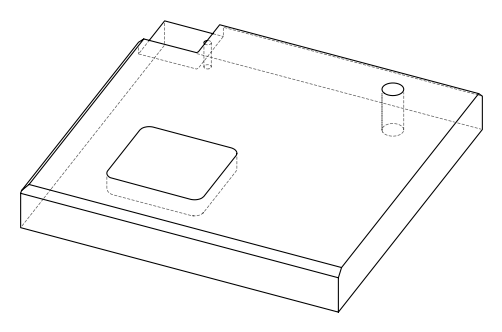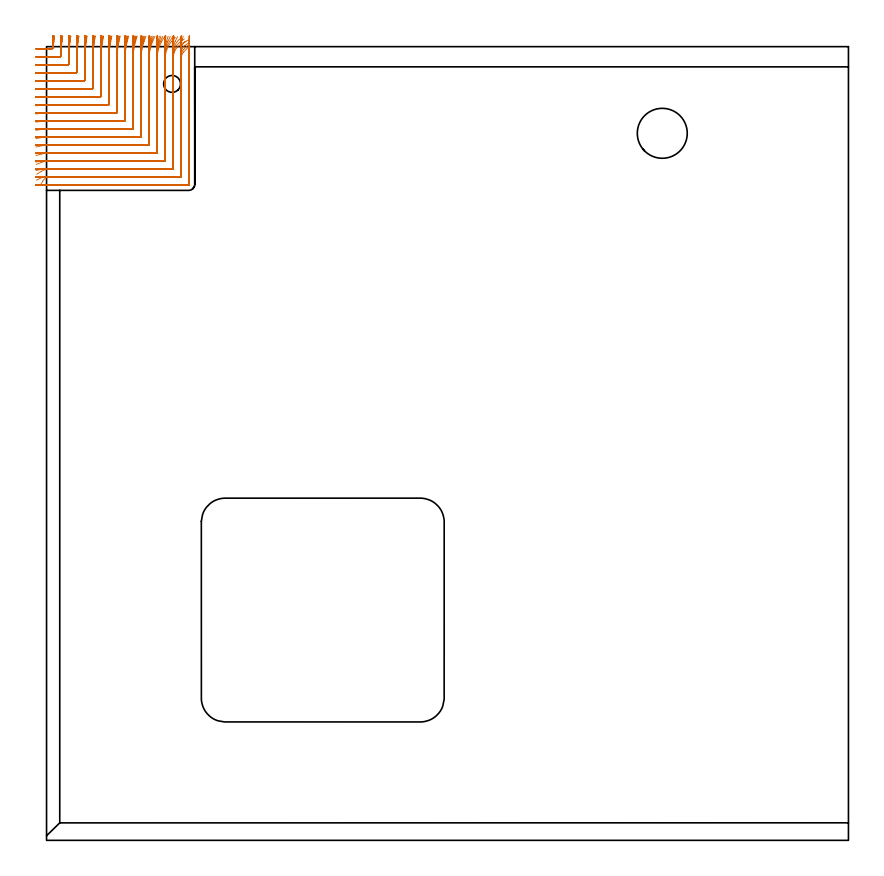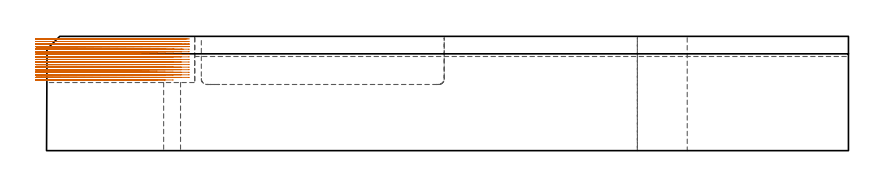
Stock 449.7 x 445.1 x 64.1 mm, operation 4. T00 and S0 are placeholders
(PLAN: 8 operations, 5 tool changes, 114.8 min)
(1 AREA_MILL | FG_CHAMFER_SURFACE | UGT0205_001 | 14.51 min | 21597 mm3)
(2 AREA_MILL_1 | FG_CHAMFER_SURFACE_1 | UGT0205_001 | 12.01 min | 23787 mm3)
(3 AREA_MILL_2 | FG_CHAMFER_SURFACE_2 | UGT0205_001 | 8.81 min | 9887 mm3)
(4 MILL_CORNER_NOTCH_RECTANGULAR | CORNER_NOTCH_RECTANGULAR | NXT0201_008 | Follow Part, ap 1.5, ae 75% | 67.82 min | 172929 mm3)
(5 MILL_RECTANGULAR_POCKET | POCKET_RECTANGULAR_STRAIGHT | NXT0201_007 | Follow Part, ap 6.25, ae 75% | 11.2 min | 456216 mm3)
(6 SPOT_DRILL | STEP1HOLE | NXT0321_9005460120000 | 0.03 min | 4 mm3)
(7 DRILL_THROUGH_HOLE_INTO_CENTER | STEP1HOLE | NXT0301_066 | 0.18 min | 2724 mm3)
(8 INDEXABLE_INSERT_DRILL_THROUGH_HOLE_FROM_SOLID | STEP1HOLE_1 | NXT0302_027 | 0.27 min | 39421 mm3)
(TOOL UGT0205_001 | Chamfer Mill 20 x 3 x 45 deg. | D20 FL50 Z2)
(TOOL NXT0201_008 | ENDMILL 6mm [2P460-0600-NA 1630] | D6 FL26 Z6)
(TOOL NXT0201_007 | ENDMILL 25mm [R216.25-25050GCK54P 1620] | D25 R3 FL54 Z5)
(TOOL NXT0321_9005460120000 | NC Spot Drill, 142deg, 12mm, Carbide, Uncoated | D12 PA142 FL30 Z2)
(TOOL NXT0301_066 | Carbide Drill 9.5mm [860.1-0950-029A1-MM 2214] | D9.5 PA140 FL47 Z2)
(TOOL NXT0302_027 | Index. Insert Drill 28mm [880-D2800L32-05] | D28 PA176 FL140 Z2)
(OP 4 MILL_CORNER_NOTCH_RECTANGULAR, part 1 of 2)
G17 G21 G94 G90
T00 M6
G54
G17 G0 G90 X-5.994 Y443.662 S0 M3
G43 Z74.1 H1
Z62.661
G94 G1 X-3. Y443.85 F250.
G2 X1.79 Y444. R76.5 F500.
G1 X3.493
G3 X3.787 Y444.274 R0.3
G2 X4.152 Y448.1 R76.5
G1 X4.512 Y451.078 F250.
G0 Z74.1
X-5.993 Y439.141
Z62.661
G1 X-3. Y439.341
G2 X1.79 Y439.5 R72. F500.
G1 X7.81
G3 X8.105 Y439.792 R0.3
G2 X8.687 Y448.1 R72.
G1 X9.07 Y451.076 F250.
G0 Z74.1
X-5.992 Y434.617
Z62.661
G1 X-3. Y434.83
G2 X1.79 Y435. R67.5 F500.
G1 X12.305
G3 X12.6 Y435.295 R0.3
G1 Y438.924
G2 X13.227 Y448.1 R67.5
G1 X13.635 Y451.072 F250.
G0 Z74.1
X-5.991 Y430.09
Z62.661
G1 X-3. Y430.318
G2 X1.79 Y430.5 R63. F500.
G1 X16.805
G3 X17.1 Y430.796 R0.3
G1 Y438.924
G2 X17.772 Y448.1 R63.
G1 X18.209 Y451.068 F250.
G0 Z74.1
X-5.99 Y425.558
Z62.661
G1 X-3. Y425.804
G2 X1.79 Y426. R58.5 F500.
G1 X21.304
G3 X21.6 Y426.296 R0.3
G1 Y438.924
G2 X22.324 Y448.1 R58.5
G1 X22.795 Y451.063 F250.
G0 Z74.1
X-5.988 Y421.021
Z62.661
G1 X-3. Y421.287
G2 X1.79 Y421.5 R54. F500.
G1 X25.804
G3 X26.1 Y421.796 R0.3
G1 Y438.924
G2 X26.885 Y448.1 R54.
G1 X27.395 Y451.056 F250.
G0 Z74.1
X-5.986 Y416.477
Z62.661
G1 X-3. Y416.768
G2 X1.79 Y417. R49.5 F500.
G1 X30.304
G3 X30.6 Y417.296 R0.3
G1 Y438.924
G2 X31.458 Y448.1 R49.5
G1 X32.014 Y451.048 F250.
G0 Z74.1
X-5.983 Y411.925
Z62.661
G1 X-3. Y412.244
G2 X1.79 Y412.5 R45. F500.
G1 X34.804
G3 X35.1 Y412.796 R0.3
G1 Y438.924
G2 X36.046 Y448.1 R45.
G1 X36.657 Y451.037 F250.
G0 Z74.1
X-5.979 Y407.361
Z62.661
G1 X-3. Y407.716
G2 X1.79 Y408. R40.5 F500.
G1 X39.304
G3 X39.6 Y408.296 R0.3
G1 Y438.924
G2 X40.653 Y448.1 R40.5
G1 X41.333 Y451.022 F250.
G0 Z74.1
X-5.973 Y402.781
Z62.661
G1 X-3. Y403.18
G2 X1.79 Y403.5 R36. F500.
G1 X43.804
G3 X44.1 Y403.796 R0.3
G1 Y438.924
G2 X45.289 Y448.1 R36.
G1 X46.054 Y451.001 F250.
G0 Z74.1
X-5.965 Y398.178
Z62.661
G1 X-3. Y398.634
G2 X1.79 Y399. R31.5 F500.
G1 X48.303
G3 X48.6 Y399.297 R0.3
G1 Y438.924
G2 X49.966 Y448.1 R31.5
G1 X50.84 Y450.97 F250.
G0 Z74.1
X-5.952 Y393.54
Z62.661
G1 X-3. Y394.072
G2 X1.79 Y394.5 R27. F500.
G1 X52.803
G3 X53.1 Y394.797 R0.3
G1 Y438.924
G2 X54.707 Y448.1 R27.
G1 X55.727 Y450.921 F250.
G0 Z74.1
X-5.931 Y388.846
Z62.661
G1 X-3. Y389.484
G2 X1.79 Y390. R22.5 F500.
G1 X57.303
G3 X57.6 Y390.297 R0.3
G1 Y438.924
G2 X59.556 Y448.1 R22.5
G1 X60.78 Y450.839 F250.
G0 Z74.1
X-5.892 Y384.053
Z62.661
G1 X-3. Y384.851
G2 X1.79 Y385.5 R18. F500.
G1 X61.803
G3 X62.1 Y385.797 R0.3
G1 Y438.924
G2 X64.615 Y448.1 R18.
G1 X66.144 Y450.681 F250.
G0 Z74.1
X-5.805 Y379.057
Z62.661
G1 X-3. Y380.122
G2 X1.79 Y381. R13.5 F500.
G1 X66.303
G3 X66.6 Y381.297 R0.3
G1 Y438.924
G2 X70.198 Y448.1 R13.5
G1 X72.238 Y450.3 F250.
G0 Z74.1
X-5.54 Y373.523
Z62.661
G1 X-3. Y375.12
G2 X1.79 Y376.5 R9. F500.
G1 X70.803
G3 X71.1 Y376.797 R0.3
G1 Y438.924
G2 X75.604 Y446.72 R9.
G1 X78.203 Y448.219 F250.
G0 Z74.1
X-3.603 Y367.086
Z62.661
G1 X-2.135 Y369.702
G2 X1.79 Y372. R4.5 F500.
G1 X75.303
G3 X75.6 Y372.297 R0.3
G1 Y438.924
G2 X76.873 Y442.06 R4.5
G1 X78.964 Y444.211 F250.
G0 Z74.1
X-1.21 Y367.5
Z62.661
G1 X1.79
X79.803 F500.
G3 X80.1 Y367.797 R0.3
G1 Y438.924
Y441.924 F250.
G0 Z74.1
X-5.999 Y443.896
Z61.222
G1 X-3. Y443.974
G2 X-1.013 Y444. R76.5 F500.
G1 X3.405
G3 X3.699 Y444.28 R0.3
G2 X3.99 Y448.1 R76.5
G1 X4.293 Y451.085 F250.
G0 Z74.1
X-5.999 Y439.39
Z61.222
G1 X-3. Y439.473
G2 X-1.013 Y439.5 R72. F500.
G1 X7.805
G3 X8.1 Y439.795 R0.3
G1 Y440.381
G2 X8.515 Y448.1 R72.
G1 X8.837 Y451.083 F250.
G0 Z74.1
X-5.999 Y434.882
Z61.222
G1 X-3. Y434.971
G2 X-1.013 Y435. R67.5 F500.
G1 X12.305
G3 X12.6 Y435.295 R0.3
G1 Y440.381
G2 X13.043 Y448.1 R67.5
G1 X13.386 Y451.08 F250.
G0 Z74.1
X-5.999 Y430.374
Z61.222
G1 X-3. Y430.469
G2 X-1.013 Y430.5 R63. F500.
G1 X16.805
G3 X17.1 Y430.795 R0.3
G1 Y440.381
G2 X17.575 Y448.1 R63.
G1 X17.942 Y451.077 F250.
G0 Z74.1
X-5.998 Y425.864
Z61.222
G1 X-3. Y425.966
G2 X-1.013 Y426. R58.5 F500.
G1 X21.304
G3 X21.6 Y426.296 R0.3
G1 Y440.381
G2 X22.111 Y448.1 R58.5
G1 X22.507 Y451.074 F250.
G0 Z74.1
X-5.998 Y421.353
Z61.222
G1 X-3. Y421.463
G2 X-1.013 Y421.5 R54. F500.
G1 X25.804
G3 X26.1 Y421.796 R0.3
G1 Y440.381
G2 X26.655 Y448.1 R54.
G1 X27.083 Y451.069 F250.
G0 Z74.1
X-5.998 Y416.84
Z61.222
G1 X-3. Y416.96
G2 X-1.013 Y417. R49.5 F500.
G1 X30.304
G3 X30.6 Y417.296 R0.3
G1 Y440.381
G2 X31.206 Y448.1 R49.5
G1 X31.673 Y451.063 F250.
G0 Z74.1
X-5.997 Y412.324
Z61.222
G1 X-3. Y412.456
G2 X-1.013 Y412.5 R45. F500.
G1 X34.804
G3 X35.1 Y412.796 R0.3
G1 Y440.381
G2 X35.767 Y448.1 R45.
G1 X36.282 Y451.056 F250.
G0 Z74.1
X-5.996 Y407.804
Z61.222
G1 X-3. Y407.951
G2 X-1.013 Y408. R40.5 F500.
G1 X39.304
G3 X39.6 Y408.296 R0.3
G1 Y440.381
G2 X40.342 Y448.1 R40.5
G1 X40.914 Y451.045 F250.
G0 Z74.1
X-5.995 Y403.279
Z61.222
G1 X-3. Y403.445
G2 X-1.013 Y403.5 R36. F500.
G1 X43.804
G3 X44.1 Y403.796 R0.3
G1 Y440.381
G2 X44.937 Y448.1 R36.
G1 X45.581 Y451.03 F250.
G0 Z74.1
X-5.994 Y398.748
Z61.222
G1 X-3. Y398.937
G2 X-1.013 Y399. R31.5 F500.
G1 X48.303
G3 X48.6 Y399.297 R0.3
G1 Y440.381
G2 X49.56 Y448.1 R31.5
G1 X50.296 Y451.009 F250.
G0 Z74.1
X-5.992 Y394.206
Z61.222
G1 X-3. Y394.427
G2 X-1.013 Y394.5 R27. F500.
G1 X52.803
G3 X53.1 Y394.797 R0.3
G1 Y440.381
G2 X54.227 Y448.1 R27.
G1 X55.085 Y450.975 F250.
G0 Z74.1
X-5.988 Y389.647
Z61.222
G1 X-3. Y389.912
G2 X-1.013 Y390. R22.5 F500.
G1 X57.303
G3 X57.6 Y390.297 R0.3
G1 Y440.381
G2 X58.966 Y448.1 R22.5
G1 X59.995 Y450.918 F250.
G0 Z74.1
X-5.982 Y385.059
Z61.222
G1 X-3. Y385.39
G2 X-1.013 Y385.5 R18. F500.
G1 X61.803
G3 X62.1 Y385.797 R0.3
G1 Y440.381
G2 X63.839 Y448.1 R18.
G1 X65.126 Y450.81 F250.
G0 Z74.1
X-5.967 Y380.411
Z61.222
G1 X-3. Y380.853
G2 X-1.013 Y381. R13.5 F500.
G1 X66.303
G3 X66.6 Y381.297 R0.3
G1 Y440.381
G2 X69.024 Y448.1 R13.5
G1 X70.74 Y450.561 F250.
G0 Z74.1
X-5.926 Y375.615
Z61.222
G1 X-3. Y376.278
G2 X-1.013 Y376.5 R9. F500.
G1 X70.803
G3 X71.1 Y376.797 R0.3
G1 Y440.381
G2 X74.819 Y447.669 R9.
G1 X77.248 Y449.429 F250.
G0 Z74.1
X-5.692 Y370.213
Z61.222
G1 X-3. Y371.537
G2 X-1.013 Y372. R4.5 F500.
G1 X75.303
G3 X75.6 Y372.297 R0.3
G1 Y440.381
G2 X76.958 Y443.602 R4.5
G1 X79.105 Y445.697 F250.
G0 Z74.1
X-4.013 Y367.5
Z61.222
G1 X-1.013
X79.803 F500.
G3 X80.1 Y367.797 R0.3
G1 Y440.381
Y443.381 F250.
G0 Z74.1
X-6. Y443.987
Z59.783
G1 X-3. Y443.999
X-2.683 Y444. F500.
X3.339
G3 X3.633 Y444.286 R0.3
G2 X3.841 Y448.1 R76.5
G1 X4.079 Y451.091 F250.
G0 Z74.1
X-6. Y439.486
Z59.783
G1 X-3. Y439.499
X-2.683 Y439.5 F500.
X7.805
G3 X8.1 Y439.795 R0.3
G1 Y442.032
G2 X8.356 Y448.1 R72.
G1 X8.609 Y451.089 F250.
G0 Z74.1
X-6. Y434.985
Z59.783
G1 X-3. Y434.999
X-2.683 Y435. F500.
X12.305
G3 X12.6 Y435.295 R0.3
G1 Y442.032
G2 X12.873 Y448.1 R67.5
G1 X13.143 Y451.088 F250.
G0 Z74.1
X-6. Y430.484
Z59.783
G1 X-3. Y430.499
X-2.683 Y430.5 F500.
X16.805
G3 X17.1 Y430.795 R0.3
G1 Y442.032
G2 X17.393 Y448.1 R63.
G1 X17.682 Y451.086 F250.
G0 Z74.1
X-6. Y425.983
Z59.783
G1 X-3. Y425.999
X-2.683 Y426. F500.
X21.304
G3 X21.6 Y426.296 R0.3
G1 Y442.032
G2 X21.916 Y448.1 R58.5
G1 X22.227 Y451.084 F250.
G0 Z74.1
X-6. Y421.481
Z59.783
G1 X-3. Y421.499
X-2.683 Y421.5 F500.
X25.804
G3 X26.1 Y421.796 R0.3
G1 Y442.032
G2 X26.442 Y448.1 R54.
G1 X26.779 Y451.081 F250.
G0 Z74.1
X-6. Y416.98
Z59.783
G1 X-3. Y416.999
G2 X-2.683 Y417. R49.5 F500.
G1 X30.304
G3 X30.6 Y417.296 R0.3
G1 Y442.032
G2 X30.973 Y448.1 R49.5
G1 X31.341 Y451.077 F250.
G0 Z74.1
X-6. Y412.478
Z59.783
G1 X-3. Y412.499
G2 X-2.683 Y412.5 R45. F500.
G1 X34.804
G3 X35.1 Y412.796 R0.3
G1 Y442.032
G2 X35.511 Y448.1 R45.
G1 X35.915 Y451.073 F250.
G0 Z74.1
X-6. Y407.975
Z59.783
G1 X-3. Y407.999
G2 X-2.683 Y408. R40.5 F500.
G1 X39.304
G3 X39.6 Y408.296 R0.3
G1 Y442.032
G2 X40.057 Y448.1 R40.5
G1 X40.507 Y451.066 F250.
G0 Z74.1
X-6. Y403.472
Z59.783
G1 X-3. Y403.499
G2 X-2.683 Y403.5 R36. F500.
G1 X43.804
G3 X44.1 Y403.796 R0.3
G1 Y442.032
G2 X44.615 Y448.1 R36.
G1 X45.121 Y451.057 F250.
G0 Z74.1
X-6. Y398.968
Z59.783
G1 X-3. Y398.998
G2 X-2.683 Y399. R31.5 F500.
G1 X48.303
G3 X48.6 Y399.297 R0.3
G1 Y442.032
G2 X49.19 Y448.1 R31.5
G1 X49.768 Y451.044 F250.
G0 Z74.1
X-6. Y394.463
Z59.783
G1 X-3. Y394.498
G2 X-2.683 Y394.5 R27. F500.
G1 X52.803
G3 X53.1 Y394.797 R0.3
G1 Y442.032
G2 X53.791 Y448.1 R27.
G1 X54.465 Y451.023 F250.
G0 Z74.1
X-6. Y389.956
Z59.783
G1 X-3. Y389.998
G2 X-2.683 Y390. R22.5 F500.
G1 X57.303
G3 X57.6 Y390.297 R0.3
G1 Y442.032
G2 X58.434 Y448.1 R22.5
G1 X59.243 Y450.989 F250.
G0 Z74.1
X-6. Y385.444
Z59.783
G1 X-3. Y385.497
G2 X-2.683 Y385.5 R18. F500.
G1 X61.803
G3 X62.1 Y385.797 R0.3
G1 Y442.032
G2 X63.154 Y448.1 R18.
G1 X64.165 Y450.924 F250.
G0 Z74.1
X-5.999 Y380.926
Z59.783
G1 X-3. Y380.996
G2 X-2.683 Y381. R13.5 F500.
G1 X66.303
G3 X66.6 Y381.297 R0.3
G1 Y442.032
G2 X68.041 Y448.1 R13.5
G1 X69.389 Y450.78 F250.
G0 Z74.1
X-5.998 Y376.389
Z59.783
G1 X-3. Y376.494
G2 X-2.683 Y376.5 R9. F500.
G1 X70.803
G3 X71.1 Y376.797 R0.3
G1 Y442.032
G2 X73.453 Y448.1 R9.
G1 X75.476 Y450.316 F250.
G0 Z74.1
X-5.993 Y371.778
Z59.783
G1 X-3. Y371.989
G2 X-2.683 Y372. R4.5 F500.
G1 X75.303
G3 X75.6 Y372.297 R0.3
G1 Y442.032
G2 X77.646 Y445.804 R4.5
G1 X80.16 Y447.44 F250.
G0 Z74.1
X-5.683 Y367.5
Z59.783
G1 X-2.683
X79.803 F500.
G3 X80.1 Y367.797 R0.3
G1 Y442.032
Y445.032 F250.
G0 Z74.1
X-6. Y444.
Z58.344
G1 X-3.
X3.306 F500.
G3 X3.601 Y444.293 R0.3
G2 X3.715 Y448.1 R76.5
G1 X3.879 Y451.096 F250.
G0 Z74.1
X-6. Y439.5
Z58.344
G1 X-3.
X7.805 F500.
G3 X8.1 Y439.795 R0.3
G1 Y443.916
G2 X8.222 Y448.1 R72.
G1 X8.396 Y451.095 F250.
G0 Z74.1
X-6. Y435.
Z58.344
G1 X-3.
X12.305 F500.
G3 X12.6 Y435.295 R0.3
G1 Y443.916
G2 X12.73 Y448.1 R67.5
G1 X12.916 Y451.094 F250.
G0 Z74.1
X-6. Y430.5
Z58.344
G1 X-3.
X16.805 F500.
G3 X17.1 Y430.795 R0.3
G1 Y443.916
G2 X17.239 Y448.1 R63.
G1 X17.438 Y451.093 F250.
G0 Z74.1
X-6. Y426.
Z58.344
G1 X-3.
X21.304 F500.
G3 X21.6 Y426.296 R0.3
G1 Y443.916
G2 X21.75 Y448.1 R58.5
G1 X21.964 Y451.092 F250.
G0 Z74.1
X-6. Y421.5
Z58.344
G1 X-3.
X25.804 F500.
G3 X26.1 Y421.796 R0.3
G1 Y443.916
G2 X26.262 Y448.1 R54.
G1 X26.495 Y451.091 F250.
G0 Z74.1
X-6. Y417.
Z58.344
G1 X-3.
X30.304 F500.
G3 X30.6 Y417.296 R0.3
G1 Y443.916
G2 X30.777 Y448.1 R49.5
G1 X31.031 Y451.089 F250.
G0 Z74.1
X-6. Y412.5
Z58.344
G1 X-3.
X34.804 F500.
G3 X35.1 Y412.796 R0.3
G1 Y443.916
G2 X35.295 Y448.1 R45.
G1 X35.574 Y451.087 F250.
G0 Z74.1
X-6. Y408.
Z58.344
G1 X-3.
X39.304 F500.
G3 X39.6 Y408.296 R0.3
G1 Y443.916
G2 X39.817 Y448.1 R40.5
G1 X40.127 Y451.084 F250.
G0 Z74.1
X-6. Y403.5
Z58.344
G1 X-3.
X43.804 F500.
G3 X44.1 Y403.796 R0.3
G1 Y443.916
G2 X44.344 Y448.1 R36.
G1 X44.693 Y451.08 F250.
G0 Z74.1
X-6. Y399.
Z58.344
G1 X-3.
X48.303 F500.
G3 X48.6 Y399.297 R0.3
G1 Y443.916
G2 X48.879 Y448.1 R31.5
G1 X49.278 Y451.073 F250.
G0 Z74.1
X-6. Y394.5
Z58.344
G1 X-3.
X52.803 F500.
G3 X53.1 Y394.797 R0.3
G1 Y443.916
G2 X53.426 Y448.1 R27.
G1 X53.891 Y451.064 F250.
G0 Z74.1
X-6. Y390.
Z58.344
G1 X-3.
X57.303 F500.
G3 X57.6 Y390.297 R0.3
G1 Y443.916
G2 X57.992 Y448.1 R22.5
G1 X58.55 Y451.048 F250.
G0 Z74.1
X-6. Y385.5
Z58.344
G1 X-3.
X61.803 F500.
G3 X62.1 Y385.797 R0.3
G1 Y443.916
G2 X62.593 Y448.1 R18.
G1 X63.29 Y451.018 F250.
G0 Z74.1
X-6. Y381.
Z58.344
G1 X-3.
X66.303 F500.
G3 X66.6 Y381.297 R0.3
G1 Y443.916
G2 X67.265 Y448.1 R13.5
G1 X68.194 Y450.952 F250.
G0 Z74.1
X-6. Y376.5
Z58.344
G1 X-3.
X70.803 F500.
G3 X71.1 Y376.797 R0.3
G1 Y443.916
G2 X72.132 Y448.1 R9.
G1 X73.526 Y450.756 F250.
G0 Z74.1
X-6. Y372.
Z58.344
G1 X-3.
X75.303 F500.
G3 X75.6 Y372.297 R0.3
G1 Y443.916
G2 X77.675 Y447.707 R4.5
G1 X80.202 Y449.323 F250.
G0 Z74.1
X-6. Y367.5
Z58.344
G1 X-3.
X79.803 F500.
G3 X80.1 Y367.797 R0.3
G1 Y443.916
Y446.916 F250.
G0 Z74.1
X-6. Y444.
Z56.905
G1 X-3.
X3.305 F500.
G3 X3.6 Y444.295 R0.3
G1 Y446.831
G2 X3.611 Y448.1 R76.5
G1 X3.66 Y451.1 F250.
G0 Z74.1
X-6. Y439.5
Z56.905
G1 X-3.
X7.805 F500.
G3 X8.1 Y439.795 R0.3
G1 Y446.831
G2 X8.111 Y448.1 R72.
G1 X8.164 Y451.1 F250.
G0 Z74.1
X-6. Y435.
Z56.905
G1 X-3.
X12.305 F500.
G3 X12.6 Y435.295 R0.3
G1 Y446.831
G2 X12.612 Y448.1 R67.5
G1 X12.668 Y451.099 F250.
G0 Z74.1
X-6. Y430.5
Z56.905
G1 X-3.
X16.805 F500.
G3 X17.1 Y430.795 R0.3
G1 Y446.831
G2 X17.113 Y448.1 R63.
G1 X17.173 Y451.099 F250.
G0 Z74.1
X-6. Y426.
Z56.905
G1 X-3.
X21.304 F500.
G3 X21.6 Y426.296 R0.3
G1 Y446.831
G2 X21.614 Y448.1 R58.5
G1 X21.679 Y451.099 F250.
G0 Z74.1
X-6. Y421.5
Z56.905
G1 X-3.
X25.804 F500.
G3 X26.1 Y421.796 R0.3
G1 Y446.831
G2 X26.115 Y448.1 R54.
G1 X26.185 Y451.099 F250.
G0 Z74.1
X-6. Y417.
Z56.905
G1 X-3.
X30.304 F500.
G3 X30.6 Y417.296 R0.3
G1 Y446.831
G2 X30.616 Y448.1 R49.5
G1 X30.693 Y451.099 F250.
G0 Z74.1
X-6. Y412.5
Z56.905
G1 X-3.
X34.804 F500.
G3 X35.1 Y412.796 R0.3
G1 Y446.831
G2 X35.118 Y448.1 R45.
G1 X35.202 Y451.099 F250.
G0 Z74.1
X-6. Y408.
Z56.905
G1 X-3.
X39.304 F500.
G3 X39.6 Y408.296 R0.3
G1 Y446.831
G2 X39.62 Y448.1 R40.5
G1 X39.714 Y451.099 F250.
G0 Z74.1
X-6. Y403.5
Z56.905
G1 X-3.
X43.804 F500.
G3 X44.1 Y403.796 R0.3
G1 Y446.831
G2 X44.122 Y448.1 R36.
G1 X44.228 Y451.098 F250.
G0 Z74.1
X-6. Y399.
Z56.905
G1 X-3.
X48.303 F500.
G3 X48.6 Y399.297 R0.3
G1 Y446.831
G2 X48.626 Y448.1 R31.5
G1 X48.746 Y451.098 F250.
G0 Z74.1
X-6. Y394.5
Z56.905
G1 X-3.
X52.803 F500.
G3 X53.1 Y394.797 R0.3
G1 Y446.831
G2 X53.13 Y448.1 R27.
G1 X53.271 Y451.097 F250.
G0 Z74.1
X-6. Y390.
Z56.905
G1 X-3.
X57.303 F500.
G3 X57.6 Y390.297 R0.3
G1 Y446.831
G2 X57.636 Y448.1 R22.5
G1 X57.805 Y451.095 F250.
G0 Z74.1
X-6. Y385.5
Z56.905
G1 X-3.
X61.803 F500.
G3 X62.1 Y385.797 R0.3
G1 Y446.831
G2 X62.145 Y448.1 R18.
G1 X62.356 Y451.093 F250.
G0 Z74.1
X-6. Y381.
Z56.905
G1 X-3.
X66.303 F500.
G3 X66.6 Y381.297 R0.3
G1 Y446.831
G2 X66.66 Y448.1 R13.5
G1 X66.942 Y451.087 F250.
G0 Z74.1
X-6. Y376.5
Z56.905
G1 X-3.
X70.803 F500.
G3 X71.1 Y376.797 R0.3
G1 Y446.831
G2 X71.19 Y448.1 R9.
G1 X71.613 Y451.07 F250.
G0 Z74.1
X-6. Y372.
Z56.905
G1 X-3.
X75.303 F500.
G3 X75.6 Y372.297 R0.3
G1 Y446.831
G2 X75.783 Y448.1 R4.5
G1 X76.628 Y450.978 F250.
G0 Z74.1
X-6. Y367.5
Z56.905
G1 X-3.
X79.803 F500.
G3 X80.1 Y367.797 R0.3
G1 Y446.831
Y449.831 F250.
G0 Z74.1
X-6. Y444.
Z55.467
G1 X-3.
X3.305 F500.
G3 X3.6 Y444.295 R0.3
G1 Y447.947
Y448.1
X3.606 Y451.1 F250.
G0 Z74.1
X-6. Y439.5
Z55.467
G1 X-3.
X7.805 F500.
G3 X8.1 Y439.795 R0.3
G1 Y447.947
Y448.1
X8.107 Y451.1 F250.
G0 Z74.1
X-6. Y435.
Z55.467
G1 X-3.
X12.305 F500.
G3 X12.6 Y435.295 R0.3
G1 Y447.947
Y448.1
X12.607 Y451.1 F250.
G0 Z74.1
X-6. Y430.5
Z55.467
G1 X-3.
X16.805 F500.
G3 X17.1 Y430.795 R0.3
G1 Y447.947
Y448.1
X17.107 Y451.1 F250.
G0 Z74.1
X-6. Y426.
Z55.467
G1 X-3.
X21.304 F500.
G3 X21.6 Y426.296 R0.3
G1 Y447.947
Y448.1
X21.608 Y451.1 F250.
G0 Z74.1
X-6. Y421.5
Z55.467
G1 X-3.
X25.804 F500.
G3 X26.1 Y421.796 R0.3
G1 Y447.947
Y448.1
X26.109 Y451.1 F250.
G0 Z74.1
X-6. Y417.
Z55.467
G1 X-3.
X30.304 F500.
G3 X30.6 Y417.296 R0.3
G1 Y447.947
Y448.1
X30.609 Y451.1 F250.
G0 Z74.1
X-6. Y412.5
Z55.467
G1 X-3.
X34.804 F500.
G3 X35.1 Y412.796 R0.3
G1 Y447.947
Y448.1
X35.11 Y451.1 F250.
G0 Z74.1
X-6. Y408.
Z55.467
G1 X-3.
X39.304 F500.
G3 X39.6 Y408.296 R0.3
G1 Y447.947
Y448.1
X39.612 Y451.1 F250.
G0 Z74.1
X-6. Y403.5
Z55.467
G1 X-3.
X43.804 F500.
G3 X44.1 Y403.796 R0.3
G1 Y447.947
Y448.1
X44.113 Y451.1 F250.
G0 Z74.1
X-6. Y399.
Z55.467
G1 X-3.
X48.303 F500.
G3 X48.6 Y399.297 R0.3
G1 Y447.947
Y448.1
X48.615 Y451.1 F250.
G0 Z74.1
X-6. Y394.5
Z55.467
G1 X-3.
X52.803 F500.
G3 X53.1 Y394.797 R0.3
G1 Y447.947
Y448.1
X53.117 Y451.1 F250.
G0 Z74.1
X-6. Y390.
Z55.467
G1 X-3.
X57.303 F500.
G3 X57.6 Y390.297 R0.3
G1 Y447.947
X57.601 Y448.1
X57.621 Y451.1 F250.
G0 Z74.1
X-6. Y385.5
Z55.467
G1 X-3.
X61.803 F500.
G3 X62.1 Y385.797 R0.3
G1 Y447.947
X62.101 Y448.1
X62.126 Y451.1 F250.
G0 Z74.1
X-6. Y381.
Z55.467
G1 X-3.
X66.303 F500.
G3 X66.6 Y381.297 R0.3
G1 Y447.947
X66.601 Y448.1
X66.635 Y451.1 F250.
G0 Z74.1
X-6. Y376.5
Z55.467
G1 X-3.
X70.803 F500.
G3 X71.1 Y376.797 R0.3
G1 Y447.947
X71.101 Y448.1
X71.152 Y451.1 F250.
G0 Z74.1
X-6. Y372.
Z55.467
G1 X-3.
X75.303 F500.
G3 X75.6 Y372.297 R0.3
G1 Y447.947
X75.603 Y448.1
X75.704 Y451.098 F250.
G0 Z74.1
X-6. Y367.5
Z55.467
G1 X-3.
X79.803 F500.
G3 X80.1 Y367.797 R0.3
G1 Y447.947
Y450.947 F250.
G0 Z74.1
X-6. Y444.
Z54.028
G1 X-3.
X3.305 F500.
G3 X3.6 Y444.295 R0.3
G1 Y448.1
Y451.1 F250.
G0 Z74.1
X-6. Y439.5
Z54.028
G1 X-3.
X7.805 F500.
G3 X8.1 Y439.795 R0.3
G1 Y448.1
Y451.1 F250.
G0 Z74.1
X-6. Y435.
Z54.028
G1 X-3.
X12.305 F500.
G3 X12.6 Y435.295 R0.3
G1 Y448.1
Y451.1 F250.
G0 Z74.1
X-6. Y430.5
Z54.028
G1 X-3.
X16.805 F500.
G3 X17.1 Y430.795 R0.3
G1 Y448.1
Y451.1 F250.
G0 Z74.1
X-6. Y426.
Z54.028
G1 X-3.
X21.304 F500.
G3 X21.6 Y426.296 R0.3
G1 Y448.1
Y451.1 F250.
G0 Z74.1
X-6. Y421.5
Z54.028
G1 X-3.
X25.804 F500.
G3 X26.1 Y421.796 R0.3
G1 Y448.1
Y451.1 F250.
G0 Z74.1
X-6. Y417.
Z54.028
G1 X-3.
X30.304 F500.
G3 X30.6 Y417.296 R0.3
G1 Y448.1
Y451.1 F250.
G0 Z74.1
X-6. Y412.5
Z54.028
G1 X-3.
X34.804 F500.
G3 X35.1 Y412.796 R0.3
G1 Y448.1
Y451.1 F250.
G0 Z74.1
X-6. Y408.
Z54.028
G1 X-3.
X39.304 F500.
G3 X39.6 Y408.296 R0.3
G1 Y448.1
Y451.1 F250.
G0 Z74.1
X-6. Y403.5
Z54.028
G1 X-3.
X43.804 F500.
G3 X44.1 Y403.796 R0.3
G1 Y448.1
Y451.1 F250.
G0 Z74.1
X-6. Y399.
Z54.028
G1 X-3.
X48.303 F500.
G3 X48.6 Y399.297 R0.3
G1 Y448.1
Y451.1 F250.
G0 Z74.1
X-6. Y394.5
Z54.028
G1 X-3.
X52.803 F500.
G3 X53.1 Y394.797 R0.3
G1 Y448.1
Y451.1 F250.
G0 Z74.1
X-6. Y390.
Z54.028
G1 X-3.
X57.303 F500.
G3 X57.6 Y390.297 R0.3
G1 Y448.1
Y451.1 F250.
G0 Z74.1
X-6. Y385.5
Z54.028
G1 X-3.
X61.803 F500.
G3 X62.1 Y385.797 R0.3
G1 Y448.1
Y451.1 F250.
G0 Z74.1
X-6. Y381.
Z54.028
G1 X-3.
X66.303 F500.
G3 X66.6 Y381.297 R0.3
G1 Y448.1
Y451.1 F250.
G0 Z74.1
X-6. Y376.5
Z54.028
G1 X-3.
X70.803 F500.
G3 X71.1 Y376.797 R0.3
G1 Y448.1
Y451.1 F250.
G0 Z74.1
X-6. Y372.
Z54.028
G1 X-3.
X75.303 F500.
G3 X75.6 Y372.297 R0.3
G1 Y448.1
Y451.1 F250.
G0 Z74.1
X-6. Y367.5
Z54.028
G1 X-3.
X79.803 F500.
G3 X80.1 Y367.797 R0.3
G1 Y448.1
Y451.1 F250.
G0 Z74.1
X-6. Y444.
Z52.589
G1 X-3.
X3.305 F500.
G3 X3.6 Y444.295 R0.3
G1 Y448.1
Y451.1 F250.
G0 Z74.1
X-6. Y439.5
Z52.589
G1 X-3.
X7.805 F500.
G3 X8.1 Y439.795 R0.3
G1 Y448.1
Y451.1 F250.
G0 Z74.1
X-6. Y435.
Z52.589
G1 X-3.
X12.305 F500.
G3 X12.6 Y435.295 R0.3
G1 Y448.1
Y451.1 F250.
G0 Z74.1
X-6. Y430.5
Z52.589
G1 X-3.
X16.805 F500.
G3 X17.1 Y430.795 R0.3
G1 Y448.1
Y451.1 F250.
G0 Z74.1
X-6. Y426.
Z52.589
G1 X-3.
X21.304 F500.
G3 X21.6 Y426.296 R0.3
G1 Y448.1
Y451.1 F250.
G0 Z74.1
X-6. Y421.5
Z52.589
G1 X-3.
X25.804 F500.
G3 X26.1 Y421.796 R0.3
G1 Y448.1
Y451.1 F250.
G0 Z74.1
X-6. Y417.
Z52.589
G1 X-3.
X30.304 F500.
G3 X30.6 Y417.296 R0.3
G1 Y448.1
Y451.1 F250.
G0 Z74.1
X-6. Y412.5
Z52.589
G1 X-3.
X34.804 F500.
G3 X35.1 Y412.796 R0.3
G1 Y448.1
Y451.1 F250.
G0 Z74.1
X-6. Y408.
Z52.589
G1 X-3.
X39.304 F500.
G3 X39.6 Y408.296 R0.3
G1 Y448.1
Y451.1 F250.
G0 Z74.1
X-6. Y403.5
Z52.589
G1 X-3.
X43.804 F500.
G3 X44.1 Y403.796 R0.3
G1 Y448.1
Y451.1 F250.
G0 Z74.1
X-6. Y399.
Z52.589
G1 X-3.
X48.303 F500.
G3 X48.6 Y399.297 R0.3
G1 Y448.1
Y451.1 F250.
G0 Z74.1
X-6. Y394.5
Z52.589
G1 X-3.
X52.803 F500.
G3 X53.1 Y394.797 R0.3
G1 Y448.1
Y451.1 F250.
G0 Z74.1
X-6. Y390.
Z52.589
G1 X-3.
X57.303 F500.
G3 X57.6 Y390.297 R0.3
G1 Y448.1
Y451.1 F250.
G0 Z74.1
X-6. Y385.5
Z52.589
G1 X-3.
X61.803 F500.
G3 X62.1 Y385.797 R0.3
G1 Y448.1
Y451.1 F250.
G0 Z74.1
X-6. Y381.
Z52.589
G1 X-3.
X66.303 F500.
G3 X66.6 Y381.297 R0.3
G1 Y448.1
Y451.1 F250.
G0 Z74.1
X-6. Y376.5
Z52.589
G1 X-3.
X70.803 F500.
G3 X71.1 Y376.797 R0.3
G1 Y448.1
Y451.1 F250.
G0 Z74.1
X-6. Y372.
Z52.589
G1 X-3.
X75.303 F500.
G3 X75.6 Y372.297 R0.3
G1 Y448.1
Y451.1 F250.
G0 Z74.1
X-6. Y367.5
Z52.589
G1 X-3.
X79.803 F500.
G3 X80.1 Y367.797 R0.3
G1 Y448.1
Y451.1 F250.
G0 Z74.1
X-6. Y444.
Z51.15
G1 X-3.
X3.305 F500.
G3 X3.6 Y444.295 R0.3
G1 Y448.1
Y451.1 F250.
G0 Z74.1
X-6. Y439.5
Z51.15
G1 X-3.
X7.805 F500.
G3 X8.1 Y439.795 R0.3
G1 Y448.1
Y451.1 F250.
G0 Z74.1
X-6. Y435.
Z51.15
G1 X-3.
X12.305 F500.
G3 X12.6 Y435.295 R0.3
G1 Y448.1
Y451.1 F250.
G0 Z74.1
X-6. Y430.5
Z51.15
G1 X-3.
X16.805 F500.
G3 X17.1 Y430.795 R0.3
G1 Y448.1
Y451.1 F250.
G0 Z74.1
X-6. Y426.
Z51.15
G1 X-3.
X21.304 F500.
G3 X21.6 Y426.296 R0.3
G1 Y448.1
Y451.1 F250.
G0 Z74.1
X-6. Y421.5
Z51.15
G1 X-3.
X25.804 F500.
G3 X26.1 Y421.796 R0.3
G1 Y448.1
Y451.1 F250.
G0 Z74.1
X-6. Y417.
Z51.15
G1 X-3.
X30.304 F500.
G3 X30.6 Y417.296 R0.3
G1 Y448.1
Y451.1 F250.
G0 Z74.1
X-6. Y412.5
Z51.15
G1 X-3.
X34.804 F500.
G3 X35.1 Y412.796 R0.3
G1 Y448.1
Y451.1 F250.
G0 Z74.1
X-6. Y408.
Z51.15
G1 X-3.
X39.304 F500.
G3 X39.6 Y408.296 R0.3
G1 Y448.1
Y451.1 F250.
G0 Z74.1
X-6. Y403.5
Z51.15
G1 X-3.
X43.804 F500.
G3 X44.1 Y403.796 R0.3
G1 Y448.1
Y451.1 F250.
G0 Z74.1
X-6. Y399.
Z51.15
G1 X-3.
X48.303 F500.
G3 X48.6 Y399.297 R0.3
G1 Y448.1
Y451.1 F250.
G0 Z74.1
X-6. Y394.5
Z51.15
G1 X-3.
X52.803 F500.
G3 X53.1 Y394.797 R0.3
G1 Y448.1
Y451.1 F250.
G0 Z74.1
X-6. Y390.
Z51.15
G1 X-3.
X57.303 F500.
G3 X57.6 Y390.297 R0.3
G1 Y448.1
Y451.1 F250.
G0 Z74.1
X-6. Y385.5
Z51.15
G1 X-3.
X61.803 F500.
G3 X62.1 Y385.797 R0.3
G1 Y448.1
Y451.1 F250.
G0 Z74.1
X-6. Y381.
Z51.15
G1 X-3.
X66.303 F500.
G3 X66.6 Y381.297 R0.3
G1 Y448.1
Y451.1 F250.
G0 Z74.1
X-6. Y376.5
Z51.15
G1 X-3.
X70.803 F500.
G3 X71.1 Y376.797 R0.3
G1 Y448.1
Y451.1 F250.
G0 Z74.1
X-6. Y372.
Z51.15
G1 X-3.
X75.303 F500.
G3 X75.6 Y372.297 R0.3
G1 Y448.1
Y451.1 F250.
G0 Z74.1
X-6. Y367.5
Z51.15
G1 X-3.
X79.803 F500.
G3 X80.1 Y367.797 R0.3
G1 Y448.1
Y451.1 F250.
G0 Z74.1
X-6. Y444.
Z49.711
G1 X-3.
X3.305 F500.
G3 X3.6 Y444.295 R0.3
G1 Y448.1
Y451.1 F250.
G0 Z74.1
X-6. Y439.5
Z49.711
G1 X-3.
X7.805 F500.
G3 X8.1 Y439.795 R0.3
G1 Y448.1
Y451.1 F250.
G0 Z74.1
X-6. Y435.
Z49.711
G1 X-3.
X12.305 F500.
G3 X12.6 Y435.295 R0.3
G1 Y448.1
Y451.1 F250.
G0 Z74.1
X-6. Y430.5
Z49.711
G1 X-3.
X16.805 F500.
G3 X17.1 Y430.795 R0.3
G1 Y448.1
Y451.1 F250.
G0 Z74.1
X-6. Y426.
Z49.711
G1 X-3.
X21.304 F500.
G3 X21.6 Y426.296 R0.3
G1 Y448.1
Y451.1 F250.
G0 Z74.1
X-6. Y421.5
Z49.711
G1 X-3.
X25.804 F500.
G3 X26.1 Y421.796 R0.3
G1 Y448.1
Y451.1 F250.
G0 Z74.1
X-6. Y417.
Z49.711
G1 X-3.
X30.304 F500.
G3 X30.6 Y417.296 R0.3
G1 Y448.1
Y451.1 F250.
G0 Z74.1
X-6. Y412.5
Z49.711
G1 X-3.
X34.804 F500.
G3 X35.1 Y412.796 R0.3
G1 Y448.1
Y451.1 F250.
G0 Z74.1
X-6. Y408.
Z49.711
G1 X-3.
X39.304 F500.
G3 X39.6 Y408.296 R0.3
G1 Y448.1
Y451.1 F250.
G0 Z74.1
X-6. Y403.5
Z49.711
G1 X-3.
X43.804 F500.
G3 X44.1 Y403.796 R0.3
G1 Y448.1
Y451.1 F250.
G0 Z74.1
X-6. Y399.
Z49.711
G1 X-3.
X48.303 F500.
G3 X48.6 Y399.297 R0.3
G1 Y448.1
Y451.1 F250.
G0 Z74.1
X-6. Y394.5
Z49.711
G1 X-3.
X52.803 F500.
G3 X53.1 Y394.797 R0.3
G1 Y448.1
Y451.1 F250.
G0 Z74.1
X-6. Y390.
Z49.711
G1 X-3.
X57.303 F500.
G3 X57.6 Y390.297 R0.3
G1 Y448.1
Y451.1 F250.
G0 Z74.1
X-6. Y385.5
Z49.711
G1 X-3.
X61.803 F500.
G3 X62.1 Y385.797 R0.3
G1 Y448.1
Y451.1 F250.
G0 Z74.1
X-6. Y381.
Z49.711
G1 X-3.
X66.303 F500.
G3 X66.6 Y381.297 R0.3
G1 Y448.1
Y451.1 F250.
G0 Z74.1
X-6. Y376.5
Z49.711
G1 X-3.
X70.803 F500.
G3 X71.1 Y376.797 R0.3
G1 Y448.1
Y451.1 F250.
G0 Z74.1
X-6. Y372.
Z49.711
G1 X-3.
X75.303 F500.
G3 X75.6 Y372.297 R0.3
G1 Y448.1
Y451.1 F250.
G0 Z74.1
X-6. Y367.5
Z49.711
G1 X-3.
X79.803 F500.
G3 X80.1 Y367.797 R0.3
G1 Y448.1
Y451.1 F250.
G0 Z74.1
X-6. Y444.
Z48.272
G1 X-3.
X3.305 F500.
G3 X3.6 Y444.295 R0.3
G1 Y448.1
Y451.1 F250.
G0 Z74.1
X-6. Y439.5
Z48.272
G1 X-3.
X7.805 F500.
G3 X8.1 Y439.795 R0.3
G1 Y448.1
Y451.1 F250.
G0 Z74.1
X-6. Y435.
Z48.272
G1 X-3.
X12.305 F500.
G3 X12.6 Y435.295 R0.3
G1 Y448.1
Y451.1 F250.
G0 Z74.1
X-6. Y430.5
Z48.272
G1 X-3.
X16.805 F500.
G3 X17.1 Y430.795 R0.3
G1 Y448.1
Y451.1 F250.
G0 Z74.1
X-6. Y426.
Z48.272
G1 X-3.
X21.304 F500.
G3 X21.6 Y426.296 R0.3
G1 Y448.1
Y451.1 F250.
G0 Z74.1
X-6. Y421.5
Z48.272
G1 X-3.
X25.804 F500.
G3 X26.1 Y421.796 R0.3
G1 Y448.1
Y451.1 F250.
G0 Z74.1
X-6. Y417.
Z48.272
G1 X-3.
X30.304 F500.
G3 X30.6 Y417.296 R0.3
G1 Y448.1
Y451.1 F250.
G0 Z74.1
X-6. Y412.5
Z48.272
G1 X-3.
X34.804 F500.
G3 X35.1 Y412.796 R0.3
G1 Y448.1
Y451.1 F250.
G0 Z74.1
X-6. Y408.
Z48.272
G1 X-3.
X39.304 F500.
G3 X39.6 Y408.296 R0.3
G1 Y448.1
Y451.1 F250.
G0 Z74.1
X-6. Y403.5
Z48.272
G1 X-3.
X43.804 F500.
G3 X44.1 Y403.796 R0.3
G1 Y448.1
Y451.1 F250.
G0 Z74.1
X-6. Y399.
Z48.272
G1 X-3.
X48.303 F500.
G3 X48.6 Y399.297 R0.3
G1 Y448.1
Y451.1 F250.
G0 Z74.1
X-6. Y394.5
Z48.272
G1 X-3.
X52.803 F500.
G3 X53.1 Y394.797 R0.3
G1 Y448.1
Y451.1 F250.
G0 Z74.1
X-6. Y390.
Z48.272
G1 X-3.
X57.303 F500.
G3 X57.6 Y390.297 R0.3
G1 Y448.1
Y451.1 F250.
G0 Z74.1
X-6. Y385.5
Z48.272
G1 X-3.
X61.803 F500.
G3 X62.1 Y385.797 R0.3
G1 Y448.1
Y451.1 F250.
G0 Z74.1
X-6. Y381.
Z48.272
G1 X-3.
X66.303 F500.
G3 X66.6 Y381.297 R0.3
G1 Y448.1
Y451.1 F250.
G0 Z74.1
X-6. Y376.5
Z48.272
G1 X-3.
X70.803 F500.
G3 X71.1 Y376.797 R0.3
G1 Y448.1
Y451.1 F250.
G0 Z74.1
X-6. Y372.
Z48.272
G1 X-3.
X75.303 F500.
G3 X75.6 Y372.297 R0.3
G1 Y448.1
Y451.1 F250.
G0 Z74.1
X-6. Y367.5
Z48.272
G1 X-3.
X79.803 F500.
G3 X80.1 Y367.797 R0.3
G1 Y448.1
Y451.1 F250.
G0 Z74.1
X-6. Y444.
Z46.833
G1 X-3.
X3.305 F500.
G3 X3.6 Y444.295 R0.3
G1 Y448.1
Y451.1 F250.
G0 Z74.1
X-6. Y439.5
Z46.833
G1 X-3.
X7.805 F500.
G3 X8.1 Y439.795 R0.3
G1 Y448.1
Y451.1 F250.
G0 Z74.1
X-6. Y435.
Z46.833
G1 X-3.
X12.305 F500.
G3 X12.6 Y435.295 R0.3
G1 Y448.1
Y451.1 F250.
G0 Z74.1
X-6. Y430.5
Z46.833
G1 X-3.
X16.805 F500.
G3 X17.1 Y430.795 R0.3
G1 Y448.1
Y451.1 F250.
G0 Z74.1
X-6. Y426.
Z46.833
G1 X-3.
X21.304 F500.
G3 X21.6 Y426.296 R0.3
G1 Y448.1
Y451.1 F250.
G0 Z74.1
X-6. Y421.5
Z46.833
G1 X-3.
X25.804 F500.
G3 X26.1 Y421.796 R0.3
G1 Y448.1
Y451.1 F250.
G0 Z74.1
X-6. Y417.
Z46.833
G1 X-3.
X30.304 F500.
G3 X30.6 Y417.296 R0.3
G1 Y448.1
Y451.1 F250.
G0 Z74.1
X-6. Y412.5
Z46.833
G1 X-3.
X34.804 F500.
G3 X35.1 Y412.796 R0.3
G1 Y448.1
Y451.1 F250.
G0 Z74.1
X-6. Y408.
Z46.833
G1 X-3.
X39.304 F500.
G3 X39.6 Y408.296 R0.3
G1 Y448.1
Y451.1 F250.
G0 Z74.1
X-6. Y403.5
Z46.833
G1 X-3.
X43.804 F500.
G3 X44.1 Y403.796 R0.3
G1 Y448.1
Y451.1 F250.
G0 Z74.1
X-6. Y399.
Z46.833
G1 X-3.
X48.303 F500.
G3 X48.6 Y399.297 R0.3
G1 Y448.1
Y451.1 F250.
G0 Z74.1
X-6. Y394.5
Z46.833
G1 X-3.
X52.803 F500.
G3 X53.1 Y394.797 R0.3
G1 Y448.1
Y451.1 F250.
G0 Z74.1
X-6. Y390.
Z46.833
G1 X-3.
X57.303 F500.
G3 X57.6 Y390.297 R0.3
G1 Y448.1
Y451.1 F250.
G0 Z74.1
X-6. Y385.5
Z46.833
G1 X-3.
X61.803 F500.
G3 X62.1 Y385.797 R0.3
G1 Y448.1
Y451.1 F250.
G0 Z74.1
X-6. Y381.
Z46.833
G1 X-3.
X66.303 F500.
G3 X66.6 Y381.297 R0.3
G1 Y448.1
Y451.1 F250.
G0 Z74.1
X-6. Y376.5
Z46.833
G1 X-3.
X70.803 F500.
G3 X71.1 Y376.797 R0.3
G1 Y448.1
Y451.1 F250.
G0 Z74.1
X-6. Y372.
Z46.833
G1 X-3.
X75.303 F500.
G3 X75.6 Y372.297 R0.3
G1 Y448.1
Y451.1 F250.
G0 Z74.1
X-6. Y367.5
Z46.833
G1 X-3.
X79.803 F500.
G3 X80.1 Y367.797 R0.3
G1 Y448.1
Y451.1 F250.
G0 Z74.1
X-6. Y444.
Z45.394
G1 X-3.
X3.305 F500.
G3 X3.6 Y444.295 R0.3
G1 Y448.1
Y451.1 F250.
G0 Z74.1
X-6. Y439.5
Z45.394
G1 X-3.
X7.805 F500.
G3 X8.1 Y439.795 R0.3
G1 Y448.1
Y451.1 F250.
G0 Z74.1
X-6. Y435.
Z45.394
G1 X-3.
X12.305 F500.
G3 X12.6 Y435.295 R0.3
G1 Y448.1
Y451.1 F250.
G0 Z74.1
X-6. Y430.5
Z45.394
G1 X-3.
X16.805 F500.
G3 X17.1 Y430.795 R0.3
G1 Y448.1
Y451.1 F250.
G0 Z74.1
X-6. Y426.
Z45.394
G1 X-3.
X21.304 F500.
G3 X21.6 Y426.296 R0.3
G1 Y448.1
Y451.1 F250.
G0 Z74.1
X-6. Y421.5
Z45.394
G1 X-3.
X25.804 F500.
G3 X26.1 Y421.796 R0.3
G1 Y448.1
Y451.1 F250.
G0 Z74.1
X-6. Y417.
Z45.394
G1 X-3.
X30.304 F500.
G3 X30.6 Y417.296 R0.3
G1 Y448.1
Y451.1 F250.
G0 Z74.1
X-6. Y412.5
Z45.394
G1 X-3.
X34.804 F500.
G3 X35.1 Y412.796 R0.3
G1 Y448.1
Y451.1 F250.
G0 Z74.1
X-6. Y408.
Z45.394
G1 X-3.
X39.304 F500.
G3 X39.6 Y408.296 R0.3
G1 Y448.1
Y451.1 F250.
G0 Z74.1
X-6. Y403.5
Z45.394
G1 X-3.
X43.804 F500.
G3 X44.1 Y403.796 R0.3
G1 Y448.1
Y451.1 F250.
G0 Z74.1
X-6. Y399.
Z45.394
G1 X-3.
X48.303 F500.
G3 X48.6 Y399.297 R0.3
G1 Y448.1
Y451.1 F250.
G0 Z74.1
X-6. Y394.5
Z45.394
G1 X-3.
X52.803 F500.
G3 X53.1 Y394.797 R0.3
G1 Y448.1
Y451.1 F250.
G0 Z74.1
X-6. Y390.
Z45.394
G1 X-3.
X57.303 F500.
G3 X57.6 Y390.297 R0.3
G1 Y448.1
Y451.1 F250.
G0 Z74.1
X-6. Y385.5
Z45.394
G1 X-3.
X61.803 F500.
G3 X62.1 Y385.797 R0.3
G1 Y448.1
Y451.1 F250.
G0 Z74.1
X-6. Y381.
Z45.394
G1 X-3.
X66.303 F500.
G3 X66.6 Y381.297 R0.3
G1 Y448.1
Y451.1 F250.
G0 Z74.1
X-6. Y376.5
Z45.394
G1 X-3.
X70.803 F500.
G3 X71.1 Y376.797 R0.3
G1 Y448.1
Y451.1 F250.
G0 Z74.1
X-6. Y372.
Z45.394
G1 X-3.
X75.303 F500.
G3 X75.6 Y372.297 R0.3
G1 Y448.1
Y451.1 F250.
G0 Z74.1
X-6. Y367.5
Z45.394
G1 X-3.
X79.803 F500.
G3 X80.1 Y367.797 R0.3
G1 Y448.1
Y451.1 F250.
G0 Z74.1
X-6. Y444.
Z43.956
G1 X-3.
X3.305 F500.
G3 X3.6 Y444.295 R0.3
G1 Y448.1
Y451.1 F250.
G0 Z74.1
X-6. Y439.5
Z43.956
G1 X-3.
X7.805 F500.
G3 X8.1 Y439.795 R0.3
G1 Y448.1
Y451.1 F250.
G0 Z74.1
X-6. Y435.
Z43.956
G1 X-3.
X12.305 F500.
G3 X12.6 Y435.295 R0.3
G1 Y448.1
Y451.1 F250.
G0 Z74.1
X-6. Y430.5
Z43.956
G1 X-3.
X16.805 F500.
G3 X17.1 Y430.795 R0.3
G1 Y448.1
Y451.1 F250.
G0 Z74.1
X-6. Y426.
Z43.956
G1 X-3.
X21.304 F500.
G3 X21.6 Y426.296 R0.3
G1 Y448.1
Y451.1 F250.
G0 Z74.1
X-6. Y421.5
Z43.956
G1 X-3.
X25.804 F500.
G3 X26.1 Y421.796 R0.3
G1 Y448.1
Y451.1 F250.
G0 Z74.1
X-6. Y417.
Z43.956
G1 X-3.
X30.304 F500.
G3 X30.6 Y417.296 R0.3
G1 Y448.1
Y451.1 F250.
G0 Z74.1
X-6. Y412.5
Z43.956
G1 X-3.
X34.804 F500.
G3 X35.1 Y412.796 R0.3
G1 Y448.1
Y451.1 F250.
G0 Z74.1
X-6. Y408.
Z43.956
G1 X-3.
X39.304 F500.
G3 X39.6 Y408.296 R0.3
G1 Y448.1
Y451.1 F250.
G0 Z74.1
X-6. Y403.5
Z43.956
G1 X-3.
X43.804 F500.
G3 X44.1 Y403.796 R0.3
G1 Y448.1
Y451.1 F250.
G0 Z74.1
X-6. Y399.
Z43.956
G1 X-3.
X48.303 F500.
G3 X48.6 Y399.297 R0.3
G1 Y448.1
Y451.1 F250.
G0 Z74.1
X-6. Y394.5
Z43.956
G1 X-3.
X52.803 F500.
G3 X53.1 Y394.797 R0.3
G1 Y448.1
Y451.1 F250.
G0 Z74.1
X-6. Y390.
Z43.956
G1 X-3.
X57.303 F500.
G3 X57.6 Y390.297 R0.3
G1 Y448.1
Y451.1 F250.
G0 Z74.1
X-6. Y385.5
Z43.956
G1 X-3.
X61.803 F500.
G3 X62.1 Y385.797 R0.3
G1 Y448.1
Y451.1 F250.
G0 Z74.1
X-6. Y381.
Z43.956
G1 X-3.
X66.303 F500.
G3 X66.6 Y381.297 R0.3
G1 Y448.1
Y451.1 F250.
G0 Z74.1
X-6. Y376.5
Z43.956
G1 X-3.
X70.803 F500.
G3 X71.1 Y376.797 R0.3
G1 Y448.1
Y451.1 F250.
G0 Z74.1
X-6. Y372.
Z43.956
G1 X-3.
X75.303 F500.
G3 X75.6 Y372.297 R0.3
G1 Y448.1
Y451.1 F250.
G0 Z74.1
X-6. Y367.5
Z43.956
G1 X-3.
X79.803 F500.
G3 X80.1 Y367.797 R0.3
G1 Y448.1
Y451.1 F250.
G0 Z74.1
X-6. Y444.
Z42.517
G1 X-3.
X3.305 F500.
G3 X3.6 Y444.295 R0.3
G1 Y448.1
Y451.1 F250.
G0 Z74.1
X-6. Y439.5
Z42.517
G1 X-3.
X7.805 F500.
G3 X8.1 Y439.795 R0.3
G1 Y448.1
Y451.1 F250.
G0 Z74.1
X-6. Y435.
Z42.517
G1 X-3.
X12.305 F500.
G3 X12.6 Y435.295 R0.3
G1 Y448.1
Y451.1 F250.
G0 Z74.1
X-6. Y430.5
Z42.517
G1 X-3.
X16.805 F500.
G3 X17.1 Y430.795 R0.3
G1 Y448.1
Y451.1 F250.
G0 Z74.1
X-6. Y426.
Z42.517
G1 X-3.
X21.304 F500.
G3 X21.6 Y426.296 R0.3
G1 Y448.1
Y451.1 F250.
G0 Z74.1
X-6. Y421.5
Z42.517
G1 X-3.
X25.804 F500.
G3 X26.1 Y421.796 R0.3
G1 Y448.1
Y451.1 F250.
G0 Z74.1
X-6. Y417.
Z42.517
G1 X-3.
X30.304 F500.
G3 X30.6 Y417.296 R0.3
G1 Y448.1
Y451.1 F250.
G0 Z74.1
X-6. Y412.5
Z42.517
G1 X-3.
X34.804 F500.
G3 X35.1 Y412.796 R0.3
G1 Y448.1
Y451.1 F250.
G0 Z74.1
X-6. Y408.
Z42.517
G1 X-3.
X39.304 F500.
G3 X39.6 Y408.296 R0.3
G1 Y448.1
Y451.1 F250.
G0 Z74.1
X-6. Y403.5
Z42.517
G1 X-3.
X43.804 F500.
G3 X44.1 Y403.796 R0.3
G1 Y448.1
Y451.1 F250.
G0 Z74.1
X-6. Y399.
Z42.517
G1 X-3.
X48.303 F500.
G3 X48.6 Y399.297 R0.3
G1 Y448.1
Y451.1 F250.
G0 Z74.1
X-6. Y394.5
Z42.517
G1 X-3.
X52.803 F500.
G3 X53.1 Y394.797 R0.3
G1 Y448.1
Y451.1 F250.
G0 Z74.1
X-6. Y390.
Z42.517
G1 X-3.
X57.303 F500.
G3 X57.6 Y390.297 R0.3
G1 Y448.1
Y451.1 F250.
G0 Z74.1
X-6. Y385.5
Z42.517
G1 X-3.
X61.803 F500.
G3 X62.1 Y385.797 R0.3
G1 Y448.1
Y451.1 F250.
G0 Z74.1
X-6. Y381.
Z42.517
G1 X-3.
X66.303 F500.
G3 X66.6 Y381.297 R0.3
G1 Y448.1
Y451.1 F250.
G0 Z74.1
X-6. Y376.5
Z42.517
G1 X-3.
X70.803 F500.
G3 X71.1 Y376.797 R0.3
G1 Y448.1
Y451.1 F250.
G0 Z74.1
X-6. Y372.
Z42.517
G1 X-3.
X75.303 F500.
G3 X75.6 Y372.297 R0.3
G1 Y448.1
Y451.1 F250.
G0 Z74.1
X-6. Y367.5
Z42.517
G1 X-3.
X79.803 F500.
G3 X80.1 Y367.797 R0.3
G1 Y448.1
Y451.1 F250.
G0 Z74.1
X-6. Y444.
Z41.078
G1 X-3.
X3.305 F500.
G3 X3.6 Y444.295 R0.3
G1 Y448.1
Y451.1 F250.
G0 Z74.1
X-6. Y439.5
Z41.078
G1 X-3.
X7.805 F500.
G3 X8.1 Y439.795 R0.3
G1 Y448.1
Y451.1 F250.
G0 Z74.1
X-6. Y435.
Z41.078
G1 X-3.
X12.305 F500.
G3 X12.6 Y435.295 R0.3
G1 Y448.1
Y451.1 F250.
G0 Z74.1
X-6. Y430.5
Z41.078
G1 X-3.
X16.805 F500.
G3 X17.1 Y430.795 R0.3
G1 Y448.1
Y451.1 F250.
G0 Z74.1
X-6. Y426.
Z41.078
G1 X-3.
X21.304 F500.
G3 X21.6 Y426.296 R0.3
G1 Y448.1
Y451.1 F250.
G0 Z74.1
X-6. Y421.5
Z41.078
G1 X-3.
X25.804 F500.
G3 X26.1 Y421.796 R0.3
G1 Y448.1
Y451.1 F250.
G0 Z74.1
X-6. Y417.
Z41.078
G1 X-3.
X30.304 F500.
G3 X30.6 Y417.296 R0.3
G1 Y448.1
Y451.1 F250.
G0 Z74.1
X-6. Y412.5
Z41.078
G1 X-3.
X34.804 F500.
G3 X35.1 Y412.796 R0.3
G1 Y448.1
Y451.1 F250.
G0 Z74.1
X-6. Y408.
Z41.078
G1 X-3.
X39.304 F500.
G3 X39.6 Y408.296 R0.3
G1 Y448.1
Y451.1 F250.
G0 Z74.1
X-6. Y403.5
Z41.078
G1 X-3.
X43.804 F500.
G3 X44.1 Y403.796 R0.3
G1 Y448.1
Y451.1 F250.
G0 Z74.1
X-6. Y399.
Z41.078
G1 X-3.
X48.303 F500.
G3 X48.6 Y399.297 R0.3
G1 Y448.1
Y451.1 F250.
G0 Z74.1
X-6. Y394.5
Z41.078
G1 X-3.
X52.803 F500.
G3 X53.1 Y394.797 R0.3
G1 Y448.1
Y451.1 F250.
G0 Z74.1
X-6. Y390.
Z41.078
G1 X-3.
X57.303 F500.
G3 X57.6 Y390.297 R0.3
G1 Y448.1
Y451.1 F250.
G0 Z74.1
X-6. Y385.5
Z41.078
G1 X-3.
X61.803 F500.
G3 X62.1 Y385.797 R0.3
G1 Y448.1
Y451.1 F250.
G0 Z74.1
X-6. Y381.
Z41.078
G1 X-3.
X66.303 F500.
G3 X66.6 Y381.297 R0.3
G1 Y448.1
Y451.1 F250.
G0 Z74.1
X-6. Y376.5
Z41.078
G1 X-3.
X70.803 F500.
G3 X71.1 Y376.797 R0.3
G1 Y448.1
Y451.1 F250.
G0 Z74.1
X-6. Y372.
Z41.078
G1 X-3.
X75.303 F500.
G3 X75.6 Y372.297 R0.3
G1 Y448.1
Y451.1 F250.
G0 Z74.1
X-6. Y367.5
Z41.078
G1 X-3.
X79.803 F500.
G3 X80.1 Y367.797 R0.3
G1 Y448.1
Y451.1 F250.
G0 Z74.1
X-6. Y444.
Z39.639
G1 X-3.
X3.305 F500.
G3 X3.6 Y444.295 R0.3
G1 Y448.1
Y451.1 F250.
G0 Z74.1
X-6. Y439.5
Z39.639
G1 X-3.
X7.805 F500.
G3 X8.1 Y439.795 R0.3
G1 Y448.1
Y451.1 F250.
G0 Z74.1
X-6. Y435.
Z39.639
G1 X-3.
X12.305 F500.
G3 X12.6 Y435.295 R0.3
G1 Y448.1
Y451.1 F250.
G0 Z74.1
X-6. Y430.5
Z39.639
G1 X-3.
X16.805 F500.
G3 X17.1 Y430.795 R0.3
G1 Y448.1
Y451.1 F250.
G0 Z74.1
X-6. Y426.
Z39.639
G1 X-3.
X21.304 F500.
G3 X21.6 Y426.296 R0.3
G1 Y448.1
Y451.1 F250.
G0 Z74.1
X-6. Y421.5
Z39.639
G1 X-3.
X25.804 F500.
G3 X26.1 Y421.796 R0.3
G1 Y448.1
Y451.1 F250.
G0 Z74.1
X-6. Y417.
Z39.639
G1 X-3.
X30.304 F500.
G3 X30.6 Y417.296 R0.3
G1 Y448.1
Y451.1 F250.
G0 Z74.1
X-6. Y412.5
Z39.639
G1 X-3.
X34.804 F500.
G3 X35.1 Y412.796 R0.3
G1 Y448.1
Y451.1 F250.
G0 Z74.1
X-6. Y408.
Z39.639
G1 X-3.
X39.304 F500.
G3 X39.6 Y408.296 R0.3
G1 Y448.1
Y451.1 F250.
G0 Z74.1
X-6. Y403.5
Z39.639
G1 X-3.
X43.804 F500.
G3 X44.1 Y403.796 R0.3
G1 Y448.1
Y451.1 F250.
G0 Z74.1
X-6. Y399.
Z39.639
G1 X-3.
X48.303 F500.
G3 X48.6 Y399.297 R0.3
G1 Y448.1
Y451.1 F250.
G0 Z74.1
X-6. Y394.5
Z39.639
G1 X-3.
X52.803 F500.
G3 X53.1 Y394.797 R0.3
G1 Y448.1
Y451.1 F250.
G0 Z74.1
X-6. Y390.
Z39.639
G1 X-3.
X57.303 F500.
G3 X57.6 Y390.297 R0.3
G1 Y448.1
Y451.1 F250.
G0 Z74.1
X-6. Y385.5
Z39.639
G1 X-3.
X61.803 F500.
G3 X62.1 Y385.797 R0.3
G1 Y448.1
Y451.1 F250.
G0 Z74.1
X-6. Y381.
Z39.639
G1 X-3.
X66.303 F500.
G3 X66.6 Y381.297 R0.3
G1 Y448.1
Y451.1 F250.
G0 Z74.1
X-6. Y376.5
Z39.639
G1 X-3.
X70.803 F500.
G3 X71.1 Y376.797 R0.3
G1 Y448.1
Y451.1 F250.
